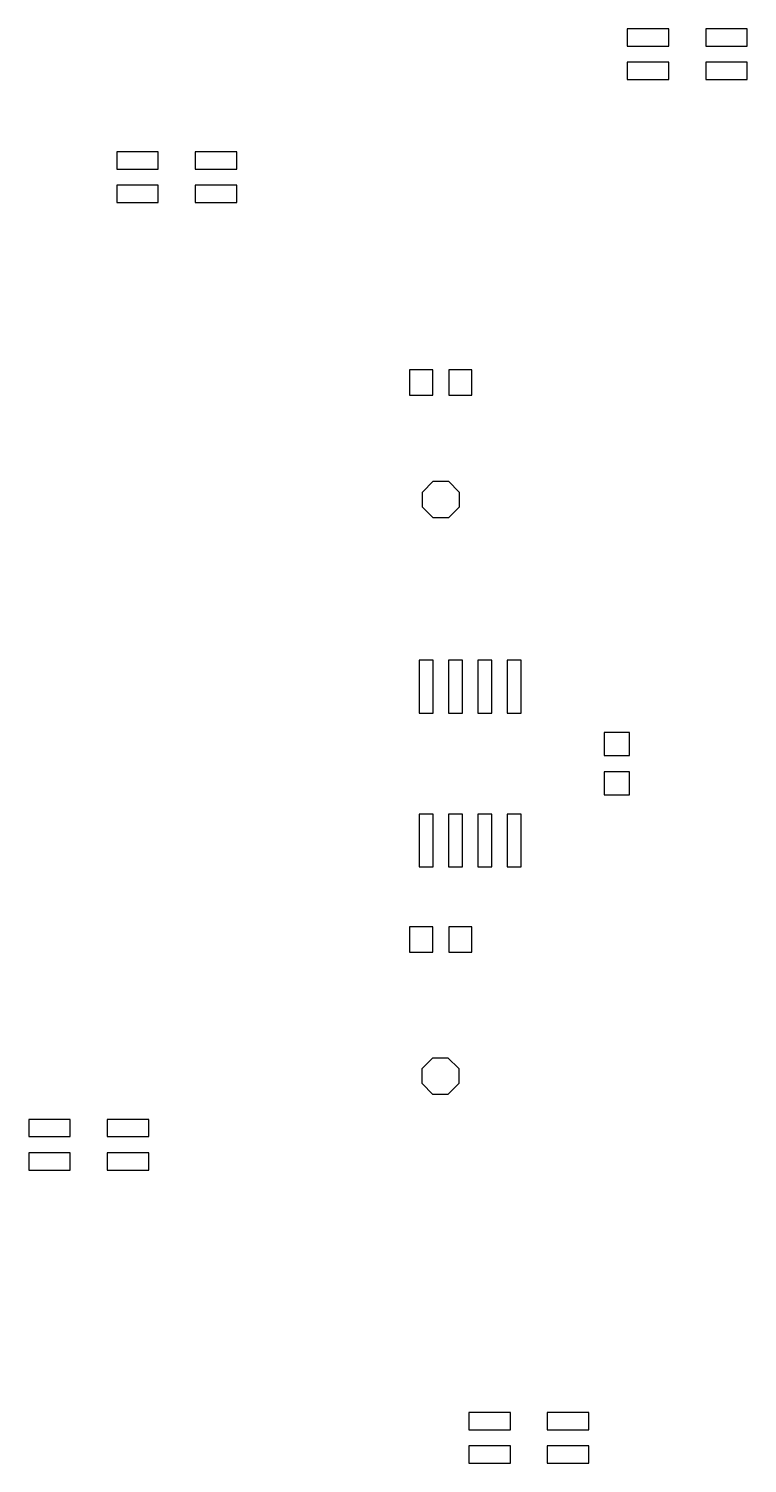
# Model space of a CAD drawing. Extents: x 26.6 to 57.7, y 14.1 to 76.3.
import ezdxf

# ---------------------------------------------------------------- set-up
doc = ezdxf.new("R2010")
doc.units = 0
doc.header["$MEASUREMENT"] = 0
doc.layers.get('0').update_dxf_attribs({"linetype": 'CONTINUOUS'})

msp = doc.modelspace()

# ---------------------------------------------------------------- linework, layer by layer
at = {"linetype": 'Continuous'}
for p, q in [((52.518, 76.284), (52.518, 75.534)), ((54.318, 76.284), (52.518, 76.284)), ((54.318, 75.534), (54.318, 76.284)), ((55.918, 76.284), (55.918, 75.534)), ((57.718, 76.284), (55.918, 76.284)), ((57.718, 75.534), (57.718, 76.284)), ((52.518, 75.534), (54.318, 75.534)), ((55.918, 75.534), (57.718, 75.534)), ((52.518, 74.834), (52.518, 74.084)), ((54.318, 74.834), (52.518, 74.834)), ((54.318, 74.084), (54.318, 74.834)), ((55.918, 74.834), (55.918, 74.084)), ((57.718, 74.834), (55.918, 74.834)), ((57.718, 74.084), (57.718, 74.834)), ((52.518, 74.084), (54.318, 74.084)), ((55.918, 74.084), (57.718, 74.084)), ((30.42, 70.95), (30.42, 70.2)), ((32.22, 70.95), (30.42, 70.95)), ((32.22, 70.2), (32.22, 70.95)), ((33.82, 70.95), (33.82, 70.2)), ((35.62, 70.95), (33.82, 70.95)), ((35.62, 70.2), (35.62, 70.95)), ((30.42, 70.2), (32.22, 70.2)), ((33.82, 70.2), (35.62, 70.2)), ((30.42, 69.5), (30.42, 68.75)), ((32.22, 69.5), (30.42, 69.5)), ((32.22, 68.75), (32.22, 69.5)), ((33.82, 69.5), (33.82, 68.75)), ((35.62, 69.5), (33.82, 69.5)), ((35.62, 68.75), (35.62, 69.5)), ((30.42, 68.75), (32.22, 68.75)), ((33.82, 68.75), (35.62, 68.75)), ((43.1, 61.51), (43.1, 60.41)), ((44.1, 61.51), (43.1, 61.51)), ((44.1, 60.41), (44.1, 61.51)), ((44.8, 61.51), (44.8, 60.41)), ((45.8, 61.51), (44.8, 61.51)), ((45.8, 60.41), (45.8, 61.51)), ((43.1, 60.41), (44.1, 60.41)), ((44.8, 60.41), (45.8, 60.41)), ((43.65375, 56.21403), (44.11857, 56.67885)), ((43.65375, 56.21403), (44.11857, 56.67885)), ((44.11857, 56.67885), (44.77643, 56.67885)), ((44.11857, 56.67885), (44.77643, 56.67885)), ((44.77643, 56.67885), (45.24125, 56.21403)), ((44.77643, 56.67885), (45.24125, 56.21403)), ((43.65375, 55.55617), (43.65375, 56.21403)), ((43.65375, 55.55617), (43.65375, 56.21403)), ((45.24125, 56.21403), (45.24125, 55.55617)), ((45.24125, 56.21403), (45.24125, 55.55617)), ((44.11857, 55.09135), (43.65375, 55.55617)), ((44.11857, 55.09135), (43.65375, 55.55617)), ((45.24125, 55.55617), (44.77643, 55.09135)), ((45.24125, 55.55617), (44.77643, 55.09135)), ((44.77643, 55.09135), (44.11857, 55.09135)), ((44.77643, 55.09135), (44.11857, 55.09135)), ((44.115, 48.923), (43.515, 48.923)), ((43.515, 48.923), (43.515, 46.637)), ((44.115, 46.637), (44.115, 48.923)), ((45.385, 48.923), (44.785, 48.923)), ((44.785, 48.923), (44.785, 46.637)), ((45.385, 46.637), (45.385, 48.923)), ((46.655, 48.923), (46.055, 48.923)), ((46.055, 48.923), (46.055, 46.637)), ((46.655, 46.637), (46.655, 48.923)), ((47.925, 48.923), (47.325, 48.923)), ((47.325, 48.923), (47.325, 46.637)), ((47.925, 46.637), (47.925, 48.923)), ((43.515, 46.637), (44.115, 46.637)), ((44.785, 46.637), (45.385, 46.637)), ((46.055, 46.637), (46.655, 46.637)), ((47.325, 46.637), (47.925, 46.637)), ((52.62, 45.8), (51.52, 45.8)), ((51.52, 45.8), (51.52, 44.8)), ((52.62, 44.8), (52.62, 45.8)), ((51.52, 44.8), (52.62, 44.8)), ((52.62, 44.1), (51.52, 44.1)), ((51.52, 44.1), (51.52, 43.1)), ((52.62, 43.1), (52.62, 44.1)), ((51.52, 43.1), (52.62, 43.1)), ((44.115, 42.263), (43.515, 42.263)), ((43.515, 42.263), (43.515, 39.977)), ((44.115, 39.977), (44.115, 42.263)), ((45.385, 42.263), (44.785, 42.263)), ((44.785, 42.263), (44.785, 39.977)), ((45.385, 39.977), (45.385, 42.263)), ((46.655, 42.263), (46.055, 42.263)), ((46.055, 42.263), (46.055, 39.977)), ((46.655, 39.977), (46.655, 42.263)), ((47.925, 42.263), (47.325, 42.263)), ((47.325, 42.263), (47.325, 39.977)), ((47.925, 39.977), (47.925, 42.263)), ((43.515, 39.977), (44.115, 39.977)), ((44.785, 39.977), (45.385, 39.977)), ((46.055, 39.977), (46.655, 39.977)), ((47.325, 39.977), (47.925, 39.977)), ((43.1, 37.38), (43.1, 36.28)), ((44.1, 37.38), (43.1, 37.38)), ((44.1, 36.28), (44.1, 37.38)), ((44.8, 37.38), (44.8, 36.28)), ((45.8, 37.38), (44.8, 37.38)), ((45.8, 36.28), (45.8, 37.38)), ((43.1, 36.28), (44.1, 36.28)), ((44.8, 36.28), (45.8, 36.28)), ((43.63845, 31.24323), (44.10327, 31.70805)), ((43.63845, 31.24323), (44.10327, 31.70805)), ((44.10327, 31.70805), (44.76113, 31.70805)), ((44.10327, 31.70805), (44.76113, 31.70805)), ((44.76113, 31.70805), (45.22595, 31.24323)), ((44.76113, 31.70805), (45.22595, 31.24323)), ((43.63845, 30.58537), (43.63845, 31.24323)), ((43.63845, 30.58537), (43.63845, 31.24323)), ((45.22595, 31.24323), (45.22595, 30.58537)), ((45.22595, 31.24323), (45.22595, 30.58537)), ((44.10327, 30.12055), (43.63845, 30.58537)), ((44.10327, 30.12055), (43.63845, 30.58537)), ((45.22595, 30.58537), (44.76113, 30.12055)), ((45.22595, 30.58537), (44.76113, 30.12055)), ((44.76113, 30.12055), (44.10327, 30.12055)), ((44.76113, 30.12055), (44.10327, 30.12055)), ((28.41, 29.04), (26.61, 29.04)), ((26.61, 29.04), (26.61, 28.29)), ((28.41, 28.29), (28.41, 29.04)), ((31.81, 29.04), (30.01, 29.04)), ((30.01, 29.04), (30.01, 28.29)), ((31.81, 28.29), (31.81, 29.04)), ((26.61, 28.29), (28.41, 28.29)), ((30.01, 28.29), (31.81, 28.29)), ((28.41, 27.59), (26.61, 27.59)), ((26.61, 27.59), (26.61, 26.84)), ((28.41, 26.84), (28.41, 27.59)), ((31.81, 27.59), (30.01, 27.59)), ((30.01, 27.59), (30.01, 26.84)), ((31.81, 26.84), (31.81, 27.59)), ((26.61, 26.84), (28.41, 26.84)), ((30.01, 26.84), (31.81, 26.84)), ((47.46, 16.34), (45.66, 16.34)), ((45.66, 16.34), (45.66, 15.59)), ((47.46, 15.59), (47.46, 16.34)), ((50.86, 16.34), (49.06, 16.34)), ((49.06, 16.34), (49.06, 15.59)), ((50.86, 15.59), (50.86, 16.34)), ((45.66, 15.59), (47.46, 15.59)), ((49.06, 15.59), (50.86, 15.59)), ((47.46, 14.89), (45.66, 14.89)), ((45.66, 14.89), (45.66, 14.14)), ((47.46, 14.14), (47.46, 14.89)), ((50.86, 14.89), (49.06, 14.89)), ((49.06, 14.89), (49.06, 14.14)), ((50.86, 14.14), (50.86, 14.89)), ((45.66, 14.14), (47.46, 14.14)), ((49.06, 14.14), (50.86, 14.14))]:
    msp.add_line(p, q, dxfattribs=at)
for p, q in [((45.24125, 56.21403), (45.24125, 55.55617)), ((45.24125, 56.21403), (45.24125, 55.55617)), ((45.22595, 31.24323), (45.22595, 30.58537)), ((45.22595, 31.24323), (45.22595, 30.58537))]:
    msp.add_line(p, q)

doc.saveas('drawing.dxf')
